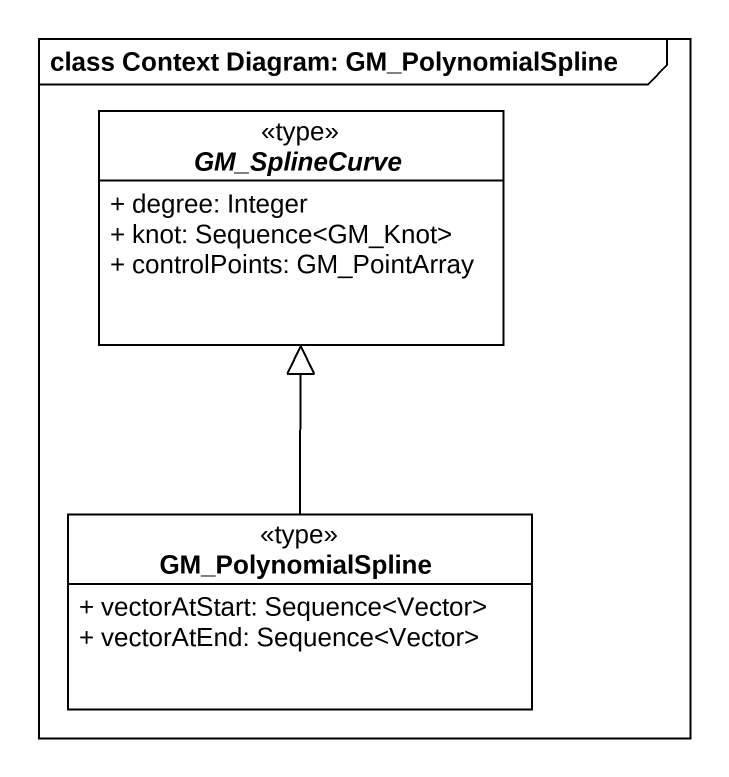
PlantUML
@startuml
mainframe class Context Diagram: GM_PolynomialSpline
hide circle
hide empty members
skinparam classAttributeIconSize 0
abstract class GM_SplineCurve <<type>> {
  + degree: Integer
  + knot: Sequence<GM_Knot>
  + controlPoints: GM_PointArray
}
class GM_PolynomialSpline <<type>> {
  + vectorAtStart: Sequence<Vector>
  + vectorAtEnd: Sequence<Vector>
}
GM_PolynomialSpline -up-|> GM_SplineCurve
@enduml
